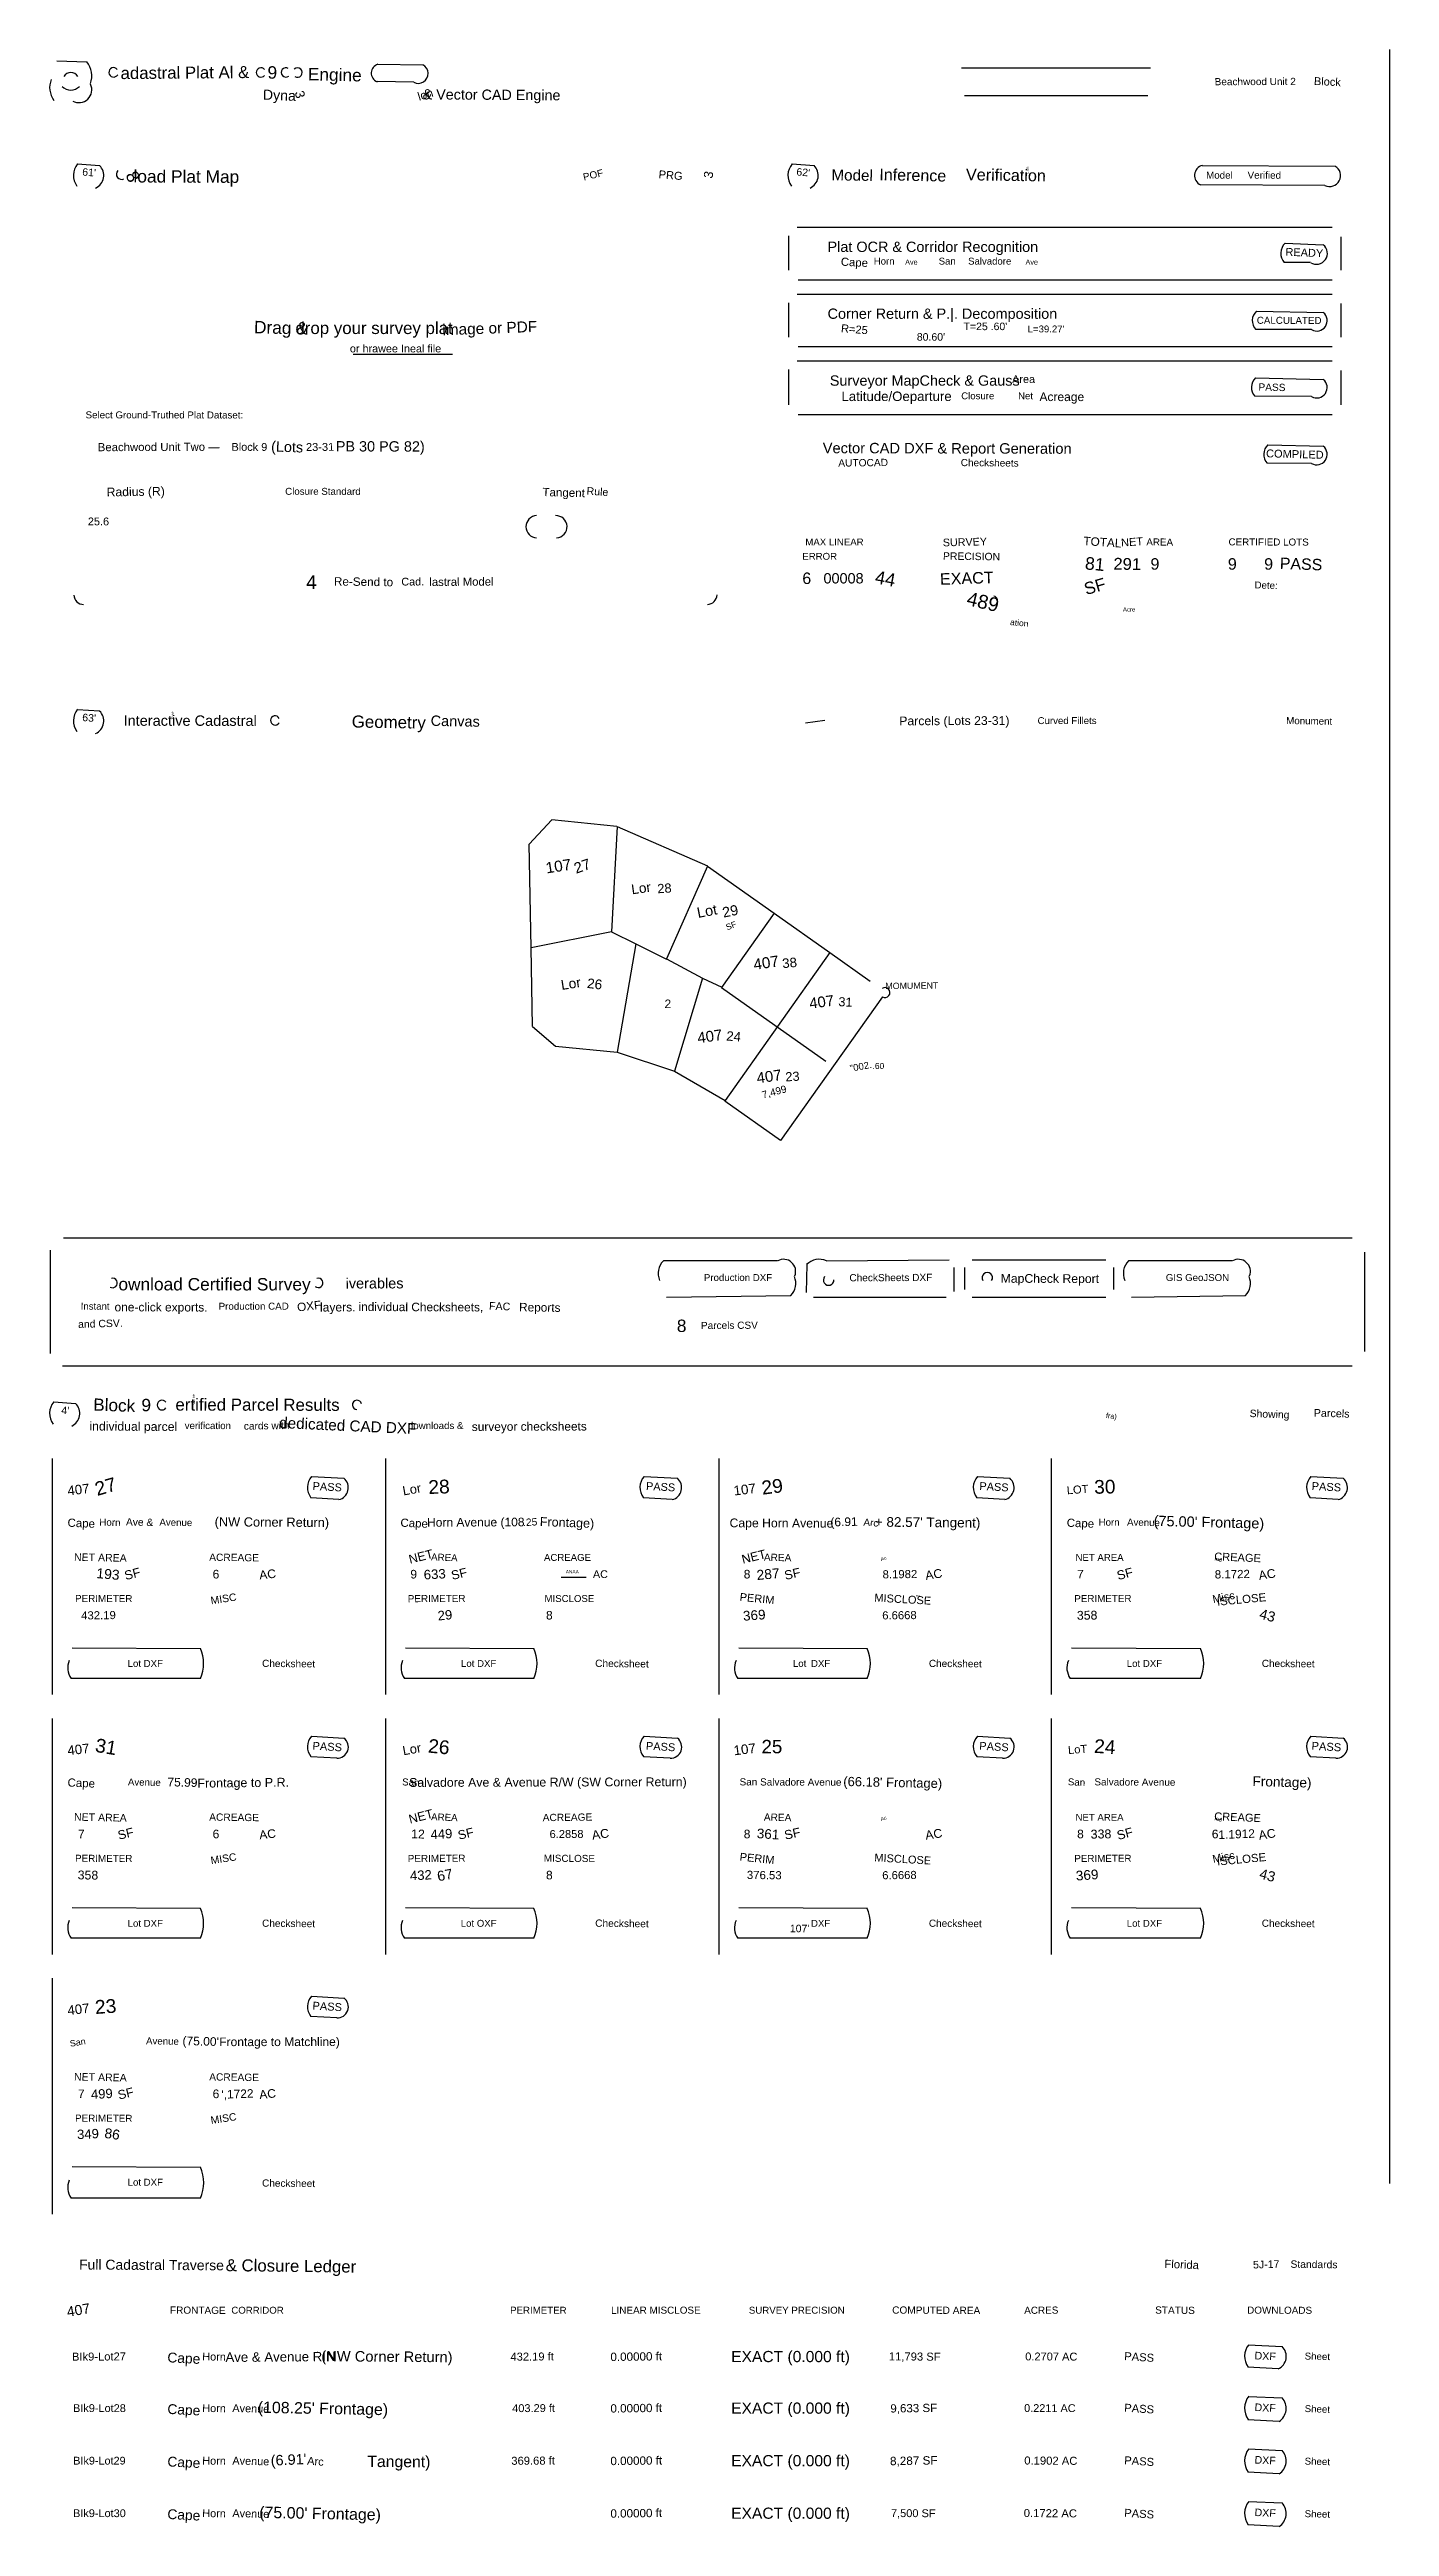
# Model space of a CAD drawing. Extents: x 23 to 1426, y 5 to 2598.
import ezdxf
from ezdxf.enums import TextEntityAlignment as Align

# ---------------------------------------------------------------- set-up
doc = ezdxf.new("R2010")
doc.units = 0
doc.header["$MEASUREMENT"] = 0
for name, color, linetype in [('PLAT-CURVE', 4, 'CONTINUOUS'), ('PLAT-LINE', 7, 'CONTINUOUS'), ('PLAT-TEXT-AREA', 5, 'CONTINUOUS'), ('PLAT-TEXT-CURVE', 6, 'CONTINUOUS'), ('PLAT-TEXT-DIST', 2, 'CONTINUOUS'), ('PLAT-TEXT-LOTNO', 5, 'CONTINUOUS'), ('PLAT-TEXT-MISC', 9, 'CONTINUOUS'), ('PLAT-TEXT-UNASSOC', 30, 'CONTINUOUS')]:
    doc.layers.add(name, color=color, linetype=linetype)
doc.styles.add('PLAT', font='arial.ttf')

msp = doc.modelspace()

# ---------------------------------------------------------------- linework, layer by layer
at = {"layer": 'PLAT-CURVE', "true_color": 0x00f0ff}
for centre, radius, start, end in [((45.5, 2565.1), 8.72, 33.1869, 146.8131), ((45.5, 2568.1), 12.5, -136.314, -43.686)]:
    msp.add_arc(centre, radius, start, end, dxfattribs=at)
at = {"layer": 'PLAT-CURVE', "true_color": 0x03b2c2}
msp.add_arc((45.2, 2570.6), 22.4, -21.6487, 40.5549, dxfattribs=at)
at = {"layer": 'PLAT-CURVE', "true_color": 0xffffff}
for centre, radius, start, end in [((90.3, 2574.1), 4.93, 38.2509, -29.2677), ((98.7, 2467.5), 5.51, 136.2675, -63.0443), ((553.2, 2098.8), 8, 98.5586, 98.5586), ((259.4, 1895.7), 4.82, 26.8632, -30.0671), ((89.2, 1306.8), 4.97, -120.1438, 103.1844), ((304.6, 1306.9), 4.93, -131.1568, 107.0329)]:
    msp.add_arc(centre, radius, start, end, dxfattribs=at)
at = {"layer": 'PLAT-CURVE', "true_color": 0xa7faff}
msp.add_arc((244.6, 2574), 4.88, 41.3659, -41.3659, dxfattribs=at)
at = {"layer": 'PLAT-CURVE', "true_color": 0x80f7ff}
msp.add_arc((270.7, 2574.1), 4.88, 58.8322, -53.4615, dxfattribs=at)
at = {"layer": 'PLAT-CURVE', "true_color": 0x66f6ff}
msp.add_arc((282.8, 2573.9), 4.92, -125.4049, 131.9209, dxfattribs=at)
at = {"layer": 'PLAT-CURVE', "true_color": 0x035760}
msp.add_arc((369.6, 2573.3), 9.59, 105.1232, -111.1105, dxfattribs=at)
at = {"layer": 'PLAT-CURVE', "true_color": 0x044f57}
msp.add_arc((409.3, 2572.9), 10.3, -117.8917, 62.3882, dxfattribs=at)
at = {"layer": 'PLAT-CURVE', "true_color": 0x8997ab}
msp.add_arc((1221.4, 2564.5), 5.76, 113.5385, 113.5385, dxfattribs=at)
at = {"layer": 'PLAT-CURVE', "true_color": 0x02c6d5}
msp.add_arc((45.8, 2558.1), 22.4, 157.8483, -143.4878, dxfattribs=at)
at = {"layer": 'PLAT-CURVE', "true_color": 0x05738d}
msp.add_arc((53.9, 2556), 13.6, -117.9655, 24.6602, dxfattribs=at)
at = {"layer": 'PLAT-CURVE', "true_color": 0x0a4f5d}
msp.add_arc((67.4, 2466.2), 19.1, 140.549, -144.0195, dxfattribs=at)
at = {"layer": 'PLAT-CURVE', "true_color": 0x0c3440}
msp.add_arc((65.6, 2466.2), 14.4, -66.0167, 46.0127, dxfattribs=at)
at = {"layer": 'PLAT-CURVE', "true_color": 0x0a4c5a}
for centre in [(815.4, 2466.2), (67.4, 1895.2)]:
    msp.add_arc(centre, 19.1, 140.549, -144.0195, dxfattribs=at)
at = {"layer": 'PLAT-CURVE', "true_color": 0x0c303d}
for centre in [(813.6, 2466.2), (65.6, 1895.2)]:
    msp.add_arc(centre, 14.4, -66.0167, 46.0127, dxfattribs=at)
at = {"layer": 'PLAT-CURVE', "true_color": 0x0e5848}
msp.add_arc((1232.8, 2466.2), 10.9, 104.3067, -115.0449, dxfattribs=at)
at = {"layer": 'PLAT-CURVE', "true_color": 0x0d5647}
msp.add_arc((1363.4, 2466), 11.4, -116.2037, 60.8012, dxfattribs=at)
at = {"layer": 'PLAT-CURVE', "true_color": 0x01d3e1}
for centre in [(825.4, 2384.6), (825.4, 2314.6), (825.4, 2244.6)]:
    msp.add_arc(centre, 13.6, 108.3338, 108.3338, dxfattribs=at)
at = {"layer": 'PLAT-CURVE', "true_color": 0x0d5045}
msp.add_arc((1327.3, 2384.7), 15, 134.9894, -139.4491, dxfattribs=at)
at = {"layer": 'PLAT-CURVE', "true_color": 0x0d3434}
for centre, radius, start, end in [((1349.5, 2384.7), 11.5, -121.0623, 50.8926), ((1349.9, 2314.2), 10.9, -120.2296, 51.2661), ((1349.9, 2244.2), 10.9, -120.2296, 51.2661)]:
    msp.add_arc(centre, radius, start, end, dxfattribs=at)
at = {"layer": 'PLAT-CURVE', "true_color": 0x0d4c42}
for centre in [(1296.1, 2314.2), (1295.1, 2244.2)]:
    msp.add_arc(centre, 13.7, 132.8024, -137.6747, dxfattribs=at)
at = {"layer": 'PLAT-CURVE', "true_color": 0x01d2e1}
msp.add_arc((825.4, 2173.6), 13.6, 108.3338, 108.3338, dxfattribs=at)
at = {"layer": 'PLAT-CURVE', "true_color": 0x11493f}
msp.add_arc((1308.1, 2174.2), 13.7, 132.8024, -137.6747, dxfattribs=at)
at = {"layer": 'PLAT-CURVE', "true_color": 0x113132}
msp.add_arc((1349.9, 2174.2), 10.9, -120.2296, 51.2661, dxfattribs=at)
at = {"layer": 'PLAT-CURVE', "true_color": 0x03afbd}
msp.add_arc((533.6, 2098.5), 11.6, 92.7479, -92.7357, dxfattribs=at)
at = {"layer": 'PLAT-CURVE', "true_color": 0x00e2f1}
msp.add_arc((553.4, 2098.5), 11.6, -86.8018, 91.7776, dxfattribs=at)
at = {"layer": 'PLAT-CURVE', "true_color": 0x00e4f8}
msp.add_arc((58.9, 2027.2), 10.1, -178.8358, -89.5791, dxfattribs=at)
at = {"layer": 'PLAT-CURVE', "true_color": 0x0093f5}
msp.add_arc((711.7, 2027.5), 10.4, -88.4589, -2.6778, dxfattribs=at)
at = {"layer": 'PLAT-CURVE', "true_color": 0x0fac78}
msp.add_arc((1010.9, 2020.9), 4.93, -103.1351, 77.9324, dxfattribs=at)
at = {"layer": 'PLAT-CURVE', "true_color": 0xdbf4ed}
msp.add_arc((897.9, 1610.9), 5.22, -120.2669, 125.378, dxfattribs=at)
at = {"layer": 'PLAT-CURVE', "true_color": 0x095c6a}
msp.add_arc((679.1, 1316.9), 18.7, 134.9177, -156.4494, dxfattribs=at)
at = {"layer": 'PLAT-CURVE', "true_color": 0x095d6b}
msp.add_arc((791.7, 1318.9), 12.7, -21.8817, 119.0203, dxfattribs=at)
at = {"layer": 'PLAT-CURVE', "true_color": 0x422969}
msp.add_arc((829.1, 1312.9), 18.7, 66.4494, 135.0823, dxfattribs=at)
at = {"layer": 'PLAT-CURVE', "true_color": 0x5b4219}
for centre, radius, start, end in [((1166.1, 1316.9), 18.7, 134.9177, -156.4494), ((1267.7, 1318.9), 12.7, -21.8817, 119.0203)]:
    msp.add_arc(centre, radius, start, end, dxfattribs=at)
at = {"layer": 'PLAT-CURVE', "true_color": 0x0b4a59}
msp.add_arc((787, 1306.2), 17.6, -45.497, 24.677, dxfattribs=at)
at = {"layer": 'PLAT-CURVE', "true_color": 0x8646c8}
msp.add_arc((838.9, 1309.9), 5.54, 139.994, 1.6425, dxfattribs=at)
at = {"layer": 'PLAT-CURVE', "true_color": 0x10b981}
msp.add_arc((1005, 1312.4), 5.47, -34.003, -146.1155, dxfattribs=at)
at = {"layer": 'PLAT-CURVE', "true_color": 0x49371b}
msp.add_arc((1263, 1306.2), 17.6, -45.497, 24.677, dxfattribs=at)
at = {"layer": 'PLAT-CURVE', "true_color": 0x04444d}
msp.add_arc((42.4, 1170.2), 19.1, 140.549, -144.0195, dxfattribs=at)
at = {"layer": 'PLAT-CURVE', "true_color": 0x05272d}
msp.add_arc((40.6, 1170.2), 14.4, -66.0167, 46.0127, dxfattribs=at)
at = {"layer": 'PLAT-CURVE', "true_color": 0xfefefe}
for centre, radius, start, end in [((141, 1179), 5.12, 36.5972, -36.5972), ((345.2, 1179.2), 4.88, 12.0295, -92.586)]:
    msp.add_arc(centre, radius, start, end, dxfattribs=at)
at = {"layer": 'PLAT-CURVE', "true_color": 0x0e463d}
for centre, radius, start, end in [((311, 1092.7), 17.7, 138.8447, -142.6087), ((659, 1092.7), 17.7, 138.8447, -142.6087), ((1008, 1092.7), 17.7, 138.8447, -142.6087), ((1357, 1092.7), 17.7, 138.8447, -142.6087), ((309.6, 821.2), 16.3, 136.9972, -141.0893), ((657.6, 821.2), 16.3, 136.9972, -141.0893), ((1006.6, 821.2), 16.3, 136.9972, -141.0893), ((1355.6, 821.2), 16.3, 136.9972, -141.0893), ((309.6, 549.2), 16.3, 136.9972, -141.0893)]:
    msp.add_arc(centre, radius, start, end, dxfattribs=at)
at = {"layer": 'PLAT-CURVE', "true_color": 0x0e2c2e}
for centre, radius, start, end in [((323, 1092.6), 13, -75.7393, 49.1148), ((672, 1092.6), 13, -75.7393, 49.1148), ((1020, 1092.6), 13, -75.7393, 49.1148), ((1369, 1092.6), 13, -75.7393, 49.1148), ((324.4, 821.1), 11.7, -92.0119, 52.5211), ((673.4, 821.1), 11.7, -92.0119, 52.5211), ((1021.4, 821.1), 11.7, -92.0119, 52.5211), ((1370.4, 821.1), 11.7, -92.0119, 52.5211), ((324.4, 549.1), 11.7, -92.0119, 52.5211)]:
    msp.add_arc(centre, radius, start, end, dxfattribs=at)
at = {"layer": 'PLAT-CURVE', "true_color": 0x095664}
for centre in [(61.4, 903.9), (410.4, 903.9), (759.4, 903.9), (1107.4, 903.9), (61.4, 631.9), (410.4, 631.9), (759.4, 631.9), (61.4, 359.9)]:
    msp.add_arc(centre, 19.1, 156.1783, -144.7974, dxfattribs=at)
at = {"layer": 'PLAT-CURVE', "true_color": 0x0c2b39}
for centre, radius, start, end in [((145.7, 908.5), 38.9, -23.7304, 23.7304), ((494.7, 908.5), 38.9, -23.7304, 23.7304), ((843.7, 908.5), 38.9, -23.7304, 23.7304), ((1192.7, 908.5), 38.9, -23.7304, 23.7304), ((145.7, 636.5), 38.9, -23.7304, 23.7304), ((494.7, 636.5), 38.9, -23.7304, 23.7304), ((843.7, 636.5), 38.9, -23.7304, 23.7304), ((1301.6, 128.7), 16.3, -56.7352, 42.3563), ((1301.6, 18.7), 16.3, -56.7352, 42.3563)]:
    msp.add_arc(centre, radius, start, end, dxfattribs=at)
at = {"layer": 'PLAT-CURVE', "true_color": 0x636e7f}
for centre in [(229.5, 909.1), (578.5, 909.1), (1276.5, 909.1), (229.5, 637.1), (578.5, 637.1), (927.5, 637.1), (229.5, 365.1)]:
    msp.add_arc(centre, 5.27, 104.2343, 104.2343, dxfattribs=at)
at = {"layer": 'PLAT-CURVE', "true_color": 0x636f7f}
msp.add_arc((927.5, 909.1), 5.27, 104.2343, 104.2343, dxfattribs=at)
at = {"layer": 'PLAT-CURVE', "true_color": 0x0d2b3b}
msp.add_arc((1192.7, 636.5), 38.9, -23.7304, 23.7304, dxfattribs=at)
at = {"layer": 'PLAT-CURVE', "true_color": 0x095665}
msp.add_arc((1107.4, 631.9), 19.1, 156.1783, -144.7974, dxfattribs=at)
at = {"layer": 'PLAT-CURVE', "true_color": 0x636e80}
msp.add_arc((1276.5, 637.1), 5.27, 104.2343, 104.2343, dxfattribs=at)
at = {"layer": 'PLAT-CURVE', "true_color": 0x0b3c4a}
for centre, radius, start, end in [((143.3, 365), 41.4, -23.0033, 23.0033), ((1294.9, 18.7), 20.6, 142.1248, -145.3322)]:
    msp.add_arc(centre, radius, start, end, dxfattribs=at)
at = {"layer": 'PLAT-CURVE', "true_color": 0x0c4452}
msp.add_arc((1293.4, 183.2), 19.1, 140.549, -144.0195, dxfattribs=at)
at = {"layer": 'PLAT-CURVE', "true_color": 0x0d2b3a}
msp.add_arc((1303.6, 183.2), 14.4, -66.0167, 46.0127, dxfattribs=at)
at = {"layer": 'PLAT-CURVE', "true_color": 0x0b3c4b}
msp.add_arc((1294.9, 128.7), 20.6, 142.1248, -145.3322, dxfattribs=at)
at = {"layer": 'PLAT-CURVE', "true_color": 0x0b3d4b}
msp.add_arc((1294.9, 73.7), 20.6, 142.1248, -145.3322, dxfattribs=at)
at = {"layer": 'PLAT-CURVE', "true_color": 0x0c2a39}
msp.add_arc((1301.6, 73.7), 16.3, -56.7352, 42.3563, dxfattribs=at)
at = {"layer": 'PLAT-LINE', "true_color": 0xfcfcfc}
msp.add_line((1426, 2598), (1426, 364), dxfattribs=at)
at = {"layer": 'PLAT-LINE', "true_color": 0x00f0ff}
for p, q in [((31, 2586.1), (62.2, 2585.2)), ((341, 2279), (445, 2279)), ((617.4, 1784.5), (712.2, 1743.4)), ((712.2, 1743.2), (669, 1646)), ((712.2, 1743.2), (781.9, 1693.9)), ((781.9, 1693.9), (726.8, 1616.2)), ((611.5, 1674.5), (527.4, 1657.7)), ((611.5, 1674.3), (636.9, 1661.7)), ((840.2, 1652.7), (730.5, 1497.7))]:
    msp.add_line(p, q, dxfattribs=at)
at = {"layer": 'PLAT-LINE', "true_color": 0x052b32}
for p, q in [((367.1, 2582.6), (414, 2582)), ((404.5, 2563.9), (366.2, 2564.4))]:
    msp.add_line(p, q, dxfattribs=at)
at = {"layer": 'PLAT-LINE', "true_color": 0x094b3a}
for p, q in [((978, 2579), (1176, 2579)), ((981, 2550), (1173, 2550))]:
    msp.add_line(p, q, dxfattribs=at)
at = {"layer": 'PLAT-LINE', "true_color": 0x0a5362}
msp.add_line((52.6, 2478.3), (75.6, 2476.6), dxfattribs=at)
at = {"layer": 'PLAT-LINE', "true_color": 0x0a505f}
for p, q in [((800.6, 2478.3), (823.6, 2476.6)), ((52.6, 1907.3), (75.6, 1905.6))]:
    msp.add_line(p, q, dxfattribs=at)
at = {"layer": 'PLAT-LINE', "true_color": 0x0e2c2e}
for p, q in [((1230.1, 2476.7), (1369, 2476)), ((1358.4, 2455.8), (1228.2, 2456.3)), ((297.7, 1104.3), (331.5, 1102.5)), ((645.7, 1104.3), (680.5, 1102.5)), ((994.7, 1104.3), (1028.5, 1102.5)), ((1343.7, 1104.3), (1377.5, 1102.5)), ((297.7, 832.3), (331.5, 830.3)), ((645.7, 832.3), (680.5, 830.3)), ((994.7, 832.3), (1028.5, 830.3)), ((1343.7, 832.3), (1377.5, 830.3)), ((297.7, 560.3), (331.5, 558.3))]:
    msp.add_line(p, q, dxfattribs=at)
at = {"layer": 'PLAT-LINE', "true_color": 0x0b414e}
for p, q in [((806, 2412), (1366, 2412)), ((797, 2403), (797, 2367)), ((1375, 2402), (1375, 2367)), ((806, 2342), (1366, 2342)), ((807, 2357), (1366, 2357)), ((797, 2333), (797, 2297)), ((1375, 2332), (1375, 2297)), ((807, 2287), (1366, 2287)), ((797, 2263), (797, 2226)), ((806, 2272), (1366, 2272)), ((1375, 2262), (1375, 2226)), ((807, 2216), (1366, 2216))]:
    msp.add_line(p, q, dxfattribs=at)
at = {"layer": 'PLAT-LINE', "true_color": 0x0d4a42}
for p, q in [((1316.7, 2395.3), (1356.7, 2393.6)), ((1286.8, 2324.2), (1356.8, 2322.7)), ((1285.8, 2254.2), (1356.8, 2252.7))]:
    msp.add_line(p, q, dxfattribs=at)
at = {"layer": 'PLAT-LINE', "true_color": 0x0d3334}
for p, q in [((1343.5, 2374.9), (1315.9, 2375)), ((1344.5, 2304.8), (1286, 2305)), ((1344.5, 2234.8), (1285, 2235))]:
    msp.add_line(p, q, dxfattribs=at)
at = {"layer": 'PLAT-LINE', "true_color": 0x11473f}
msp.add_line((1298.8, 2184.2), (1356.8, 2182.7), dxfattribs=at)
at = {"layer": 'PLAT-LINE', "true_color": 0x112f32}
msp.add_line((1344.5, 2164.8), (1298, 2165), dxfattribs=at)
at = {"layer": 'PLAT-LINE', "true_color": 0x606674}
msp.add_line((835, 1895.7), (814.8, 1893), dxfattribs=at)
at = {"layer": 'PLAT-LINE', "true_color": 0x00e0ef}
msp.add_line((549, 1791.5), (525.4, 1766), dxfattribs=at)
at = {"layer": 'PLAT-LINE', "true_color": 0x01c5d4}
msp.add_line((617.2, 1784.5), (549, 1791.5), dxfattribs=at)
at = {"layer": 'PLAT-LINE', "true_color": 0x00d0df}
msp.add_line((527.4, 1657.7), (525.4, 1766), dxfattribs=at)
at = {"layer": 'PLAT-LINE', "true_color": 0x00eefd}
for p, q in [((617.4, 1784.5), (611.5, 1674.3)), ((707, 1625.8), (727.1, 1616.5)), ((677.4, 1528.6), (730.5, 1497.7)), ((788.4, 1455.8), (730.2, 1497.3))]:
    msp.add_line(p, q, dxfattribs=at)
at = {"layer": 'PLAT-LINE', "true_color": 0x00e9f8}
msp.add_line((781.9, 1693.9), (840.2, 1652.7), dxfattribs=at)
at = {"layer": 'PLAT-LINE', "true_color": 0x00e7f5}
msp.add_line((636.9, 1661.7), (617.5, 1548.5), dxfattribs=at)
at = {"layer": 'PLAT-LINE', "true_color": 0x00effe}
for p, q in [((636.9, 1661.7), (669, 1645.9)), ((726.8, 1616.2), (836, 1538.9))]:
    msp.add_line(p, q, dxfattribs=at)
at = {"layer": 'PLAT-LINE', "true_color": 0x00e7f6}
msp.add_line((528.9, 1575.2), (527.4, 1657.7), dxfattribs=at)
at = {"layer": 'PLAT-LINE', "true_color": 0x00efff}
msp.add_line((669, 1646), (707, 1625.8), dxfattribs=at)
at = {"layer": 'PLAT-LINE', "true_color": 0x00ddeb}
msp.add_line((840.2, 1652.7), (882.5, 1622.7), dxfattribs=at)
at = {"layer": 'PLAT-LINE', "true_color": 0x00e3f2}
msp.add_line((707, 1625.8), (677.4, 1528.6), dxfattribs=at)
at = {"layer": 'PLAT-LINE', "true_color": 0x01effd}
msp.add_line((895.3, 1606.4), (788.4, 1455.8), dxfattribs=at)
at = {"layer": 'PLAT-LINE', "true_color": 0x00ecfb}
msp.add_line((528.9, 1575.2), (553, 1554.7), dxfattribs=at)
at = {"layer": 'PLAT-LINE', "true_color": 0x00deed}
msp.add_line((553, 1554.7), (617.5, 1548.4), dxfattribs=at)
at = {"layer": 'PLAT-LINE', "true_color": 0x00eaf9}
msp.add_line((617.5, 1548.5), (677.4, 1528.5), dxfattribs=at)
at = {"layer": 'PLAT-LINE', "true_color": 0x0b404c}
msp.add_line((38, 1354), (1387, 1354), dxfattribs=at)
at = {"layer": 'PLAT-LINE', "true_color": 0x0c4050}
msp.add_line((24, 1341), (24, 1233), dxfattribs=at)
at = {"layer": 'PLAT-LINE', "true_color": 0x0c2e3b}
msp.add_line((785.5, 1330.1), (665.9, 1330.1), dxfattribs=at)
at = {"layer": 'PLAT-LINE', "true_color": 0x211c3d}
msp.add_line((815.9, 1326.1), (815.3, 1297), dxfattribs=at)
at = {"layer": 'PLAT-LINE', "true_color": 0x211b3c}
msp.add_line((836.6, 1330.1), (965, 1330.9), dxfattribs=at)
at = {"layer": 'PLAT-LINE', "true_color": 0x492c73}
for p, q in [((970.1, 1323), (969.9, 1298)), ((823, 1292), (962, 1292))]:
    msp.add_line(p, q, dxfattribs=at)
at = {"layer": 'PLAT-LINE', "true_color": 0x0e5346}
msp.add_line((981, 1323), (981, 1300), dxfattribs=at)
at = {"layer": 'PLAT-LINE', "true_color": 0x0f5346}
for p, q in [((989, 1331), (1129, 1331)), ((1137, 1323), (1137, 1300)), ((989, 1292), (1129, 1292))]:
    msp.add_line(p, q, dxfattribs=at)
at = {"layer": 'PLAT-LINE', "true_color": 0x2b251f}
msp.add_line((1261.5, 1330.1), (1152.9, 1330.1), dxfattribs=at)
at = {"layer": 'PLAT-LINE', "true_color": 0x0a3e4a}
msp.add_line((1400, 1339), (1400, 1235), dxfattribs=at)
at = {"layer": 'PLAT-LINE', "true_color": 0x0c2e3c}
msp.add_line((669, 1292), (799.4, 1293.6), dxfattribs=at)
at = {"layer": 'PLAT-LINE', "true_color": 0x2c2620}
msp.add_line((1156, 1292), (1275.4, 1293.6), dxfattribs=at)
at = {"layer": 'PLAT-LINE', "true_color": 0x0b3f4b}
msp.add_line((37, 1220), (1387, 1220), dxfattribs=at)
at = {"layer": 'PLAT-LINE', "true_color": 0x034850}
msp.add_line((27.6, 1182.3), (50.6, 1180.6), dxfattribs=at)
at = {"layer": 'PLAT-LINE', "true_color": 0x0597a5}
for p, q in [((26, 1123), (26, 876)), ((375, 1123), (375, 876)), ((724, 1123), (724, 876)), ((1072, 1123), (1072, 876)), ((26, 851), (26, 604)), ((375, 851), (375, 604)), ((724, 851), (724, 604)), ((1072, 851), (1072, 604)), ((26, 579), (26, 332))]:
    msp.add_line(p, q, dxfattribs=at)
at = {"layer": 'PLAT-LINE', "true_color": 0x0e5948}
for p, q in [((326.2, 1080.1), (296.9, 1081.9)), ((675.2, 1080.1), (644.9, 1081.9)), ((1023.2, 1080.1), (993.9, 1081.9)), ((1372.2, 1080.1), (1342.9, 1081.9))]:
    msp.add_line(p, q, dxfattribs=at)
at = {"layer": 'PLAT-LINE', "true_color": 0x54585e}
msp.add_line((559, 999), (585, 999), dxfattribs=at)
at = {"layer": 'PLAT-LINE', "true_color": 0x095b68}
for p, q in [((47, 925), (181.4, 924.2)), ((396, 925), (530.4, 924.2)), ((745, 925), (879.4, 924.2)), ((1093, 925), (1228.4, 924.2)), ((47, 653), (181.4, 652.2)), ((396, 653), (530.4, 652.2)), ((745, 653), (879.4, 652.2)), ((47, 382), (181.4, 381.2))]:
    msp.add_line(p, q, dxfattribs=at)
at = {"layer": 'PLAT-LINE', "true_color": 0x0c2a37}
for p, q in [((181.4, 892.8), (45.8, 892.9)), ((530.4, 892.8), (394.8, 892.9)), ((879.4, 892.8), (743.8, 892.9)), ((1228.4, 892.8), (1091.8, 892.9)), ((181.4, 620.8), (45.8, 620.9)), ((530.4, 620.8), (394.8, 620.9)), ((879.4, 620.8), (743.8, 620.9)), ((181.4, 348.8), (45.8, 348.9))]:
    msp.add_line(p, q, dxfattribs=at)
at = {"layer": 'PLAT-LINE', "true_color": 0x0f5e4b}
for p, q in [((324, 809.4), (296.9, 810.9)), ((673, 809.4), (644.9, 810.9)), ((1021, 809.4), (993.9, 810.9)), ((324, 537.4), (296.9, 538.9))]:
    msp.add_line(p, q, dxfattribs=at)
at = {"layer": 'PLAT-LINE', "true_color": 0x0e5e4b}
msp.add_line((1370, 809.4), (1342.9, 810.9), dxfattribs=at)
at = {"layer": 'PLAT-LINE', "true_color": 0x095b69}
msp.add_line((1093, 653), (1228.4, 652.2), dxfattribs=at)
at = {"layer": 'PLAT-LINE', "true_color": 0x0d2a39}
msp.add_line((1228.4, 620.8), (1091.8, 620.9), dxfattribs=at)
at = {"layer": 'PLAT-LINE', "true_color": 0x0b4857}
msp.add_line((1278.6, 195.3), (1313.6, 193.6), dxfattribs=at)
at = {"layer": 'PLAT-LINE', "true_color": 0x0a5665}
msp.add_line((1309.4, 170), (1277.9, 171.9), dxfattribs=at)
at = {"layer": 'PLAT-LINE', "true_color": 0x0a4756}
msp.add_line((1278.6, 141.3), (1313.7, 139.7), dxfattribs=at)
at = {"layer": 'PLAT-LINE', "true_color": 0x095664}
for p, q in [((1310.6, 115.1), (1277.9, 116.9)), ((1310.6, 60.1), (1277.9, 61.9)), ((1310.6, 5.1), (1277.9, 6.9))]:
    msp.add_line(p, q, dxfattribs=at)
at = {"layer": 'PLAT-LINE', "true_color": 0x0a4755}
for p, q in [((1278.6, 86.3), (1313.7, 84.7)), ((1278.6, 31.3), (1313.7, 29.7))]:
    msp.add_line(p, q, dxfattribs=at)

# ---------------------------------------------------------------- texts
at = {"layer": 'PLAT-TEXT-AREA', "style": 'PLAT'}
for s, height, rotation, p in [('SF', 12.67, 16.2194, (1117.6, 2036.1)), ('Acre', 4.52, 0.6231, (1153.5, 2011.9)), ('SF', 6.25, 21.6883, (736.8, 1680.9)), ('FAC', 7.98, 357.915, (494.5, 1282.5)), ('Ac', 3.71, 19.0748, (896.4, 1018.4)), ('SF', 9.44, 14.4271, (110, 1002.4)), ('AC', 9.02, 6.151, (251.5, 1001.9)), ('SF', 9.34, 13.0879, (452, 1002.4)), ('SF', 9.49, 12.5448, (800.9, 1002.4)), ('AC', 9.24, 8.6452, (948.9, 1001.9)), ('SF', 9.44, 14.4271, (1149, 1002.4)), ('AC', 9.23, 8.6166, (1297.9, 1001.9)), ('SF', 9.35, 13.2294, (103, 730.4)), ('AC', 9.02, 6.151, (251.5, 729.9)), ('SF', 9.35, 13.2294, (459, 730.4)), ('AC', 9.31, 8.1871, (600, 729.9)), ('SF', 9.49, 12.5448, (800.9, 730.4)), ('Ac', 3.71, 19.0748, (896.4, 746.4)), ('AC', 9.24, 8.6452, (948.9, 729.9)), ('SF', 9.44, 14.4271, (1149, 730.4)), ('AC', 9.23, 8.6166, (1297.9, 729.9)), ('SF', 9.35, 13.2294, (103, 458.4)), ('AC', 9.02, 6.151, (251.5, 457.9)), ('ACRES', 7.43, 0.4773, (1061.5, 231.5)), ('11,793 SF', 8.42, 359.5819, (929, 183)), ('0.2707 AC', 8.27, 359.8006, (1072, 183)), ('9,633 SF', 8.65, 0.8356, (928, 129)), ('0.2211 AC', 8.17, 359.9032, (1070.5, 129)), ('8,287 SF', 8.78, 1.0046, (928, 74)), ('0.1902 AC', 8.42, 359.6057, (1071.5, 74)), ('7,500 SF', 8.25, 359.7975, (927.5, 19)), ('0.1722 AC', 8.45, 359.5493, (1071, 19))]:
    msp.add_text(s, height=height, rotation=rotation, dxfattribs=at).set_placement(p, align=Align.MIDDLE_CENTER)
msp.add_text('AC', height=8.1, dxfattribs=at).set_placement((600, 1002), align=Align.MIDDLE_CENTER)
at = {"layer": 'PLAT-TEXT-CURVE', "style": 'PLAT'}
msp.add_text('R=25', height=8.31, rotation=355.2014, dxfattribs=at).set_placement((865.9, 2305.2), align=Align.MIDDLE_CENTER)
msp.add_text("T=25 .60'", height=7.86, dxfattribs=at).set_placement((1003, 2301.9), align=Align.BOTTOM_CENTER)
msp.add_text("L=39.27'", height=7.2, dxfattribs=at).set_placement((1066.5, 2305.5), align=Align.MIDDLE_CENTER)
at = {"layer": 'PLAT-TEXT-DIST', "style": 'PLAT'}
for s, p in [("61'", (65, 2473.4)), ("62'", (812.6, 2473.5)), ("63'", (65, 1902.4)), ("4'", (40, 1177.4))]:
    msp.add_text(s, height=7.86, rotation=355.6612, dxfattribs=at).set_placement(p, align=Align.TOP_CENTER)
msp.add_text("80.60'", height=7.86, dxfattribs=at).set_placement((946, 2290.9), align=Align.BOTTOM_CENTER)
msp.add_text("107'", height=7.86, rotation=359.9792, dxfattribs=at).set_placement((808.5, 624.8), align=Align.BOTTOM_CENTER)
at = {"layer": 'PLAT-TEXT-LOTNO', "style": 'PLAT'}
for s, height, p in [('9', 13, (256.5, 2574)), ('6', 12, (816, 2044.5)), ('9', 12, (1180.5, 2059.5)), ('9', 12, (1261.5, 2059.5)), ('9', 12, (1299.5, 2059.5)), ('4', 14.4, (297.5, 2040.5)), ('2', 9, (670.5, 1599)), ('8', 13, (685, 1262)), ('9', 13, (124.5, 1179)), ('6', 9, (197.5, 1002)), ('9', 9, (404.5, 1002)), ('8', 9, (753.5, 1002)), ('7', 9, (1102.5, 1002)), ('8', 9, (546.5, 959)), ('7', 9, (56.5, 730)), ('6', 9, (197.5, 730)), ('8', 9, (753.5, 730)), ('8', 9, (1102.5, 730)), ('6', 9, (1243.5, 730)), ('8', 9, (546.5, 687)), ('7', 9, (56.5, 458)), ('6', 9, (197.5, 458))]:
    msp.add_text(s, height=height, dxfattribs=at).set_placement(p, align=Align.MIDDLE_CENTER)
for s, height, rotation, p in [('3', 9.81, 286.0603, (285.5, 2551)), ('8', 13.1, 296.9557, (110.5, 2465)), ('3', 9.5, 79.6917, (713.1, 2466.9)), ('44', 13.67, 349.2904, (898.3, 2044.2)), ('81', 13.14, 354.7731, (1117.6, 2059.5)), ('291', 12.42, 358.9998, (1151.5, 2059.5)), ('489', 14.4, 346.8649, (1000.5, 2019.9)), ('107', 11.49, 8.7563, (556, 1743.2)), ('27', 11.19, 19.2163, (580.9, 1743.3)), ('28', 9.6, 3.5349, (667, 1720)), ('29', 10.67, 11.8082, (735.9, 1696.1)), ('407', 11.5, 8.7916, (773.4, 1642.1)), ('38', 9.97, 5.2222, (798, 1642)), ('26', 10.18, 353.5651, (594, 1619.9)), ('407', 11.17, 7.5726, (831.5, 1601.1)), ('31', 9.49, 357.1592, (856.5, 1601)), ('407', 11.27, 7.9394, (714.5, 1565.1)), ('24', 9.89, 355.2197, (739.5, 1565)), ('407', 11.26, 7.891, (776.5, 1523.1)), ('23', 9.56, 3.2933, (801, 1523)), ('407', 9.9, 6.5756, (53.5, 1090.6)), ('27', 14.4, 16.0487, (81.9, 1093.8)), ('28', 14.4, 2.2935, (431, 1093.5)), ('107', 10.03, 7.0259, (751, 1090.7)), ('29', 14.4, 7.1737, (779.8, 1093.7)), ('30', 14.34, 1.1587, (1128, 1093.5)), ('193', 10.41, 355.1598, (84.5, 1002.1)), ('633', 9.9, 3.2884, (426.5, 1002)), ('287', 10.36, 5.3162, (775.5, 1002.1)), ('29', 9.85, 5.6721, (437.2, 959.1)), ('369', 10.16, 3.9767, (761, 959.1)), ('358', 9.21, 0.6813, (1109.5, 959)), ('43', 10.54, 345.0085, (1298.3, 958.8)), ('31', 14.4, 350.4626, (82.5, 821.4)), ('407', 9.9, 6.5756, (53.5, 818.6)), ('26', 14.4, 354.5082, (430.9, 821.4)), ('107', 10.03, 7.0259, (751, 818.7)), ('25', 14.05, 359.8582, (779.5, 821.5)), ('24', 14.4, 356.3088, (1128.1, 821.5)), ('12', 9.25, 358.7011, (409, 730)), ('449', 9.8, 3.3139, (433.5, 730)), ('361', 10.08, 356.0694, (775.5, 730)), ('338', 9.33, 1.0464, (1124, 730)), ('358', 9.23, 359.2383, (63.5, 687)), ('432', 9.79, 2.706, (412, 686.9)), ('67', 10.52, 10.6191, (437.2, 687.1)), ('369', 10.17, 4.025, (1109.5, 687.1)), ('43', 10.54, 345.0085, (1298.3, 686.8)), ('407', 9.9, 6.5756, (53.5, 546.6)), ('23', 14.4, 4.0851, (82, 549.5)), ('499', 9.75, 3.1001, (78, 458)), ('349', 9.81, 2.7558, (63.5, 416)), ('86', 10.33, 351.9169, (88.9, 416)), ('407', 10.55, 9.5307, (53.5, 231.7))]:
    msp.add_text(s, height=height, rotation=rotation, dxfattribs=at).set_placement(p, align=Align.MIDDLE_CENTER)
at = {"layer": 'PLAT-TEXT-MISC', "style": 'PLAT'}
for s, height, rotation, p in [('adastral Plat Al &', 12.576, 0.469, (165, 2573.9)), ('Engine', 12.96, 358.6656, (321.9, 2571.7)), ('Beachwood Unit 2', 7.492, 0.1956, (1285.5, 2564.5)), ('Block', 8.23, 357.2585, (1361, 2564.4)), ('Dyna', 10.62, 357.7624, (263.9, 2550.2)), ('lon', 8.72, 17.1783, (416.7, 2550.9)), ('& Vector CAD Engine', 10.741, 359.6244, (486, 2550.7)), ('load Plat Map', 12.96, 359.7613, (166.5, 2465.1)), ('POF', 7.45, 13.2856, (592.3, 2466.8)), ('PRG', 8.3, 355.254, (673.5, 2466.5)), ('Model', 11.41, 359.1409, (863.5, 2466.5)), ('Inference', 12.03, 358.8206, (927, 2466.5)), ('Verification', 12.111, 359.1241, (1024.5, 2466.6)), ('L Be', 2.7, 90, (1047, 2472)), ('Model', 7.33, 359.6908, (1248, 2466.5)), ('Verified', 7.42, 359.6908, (1295, 2466.5)), ('READY', 8.22, 357.6607, (1336.9, 2385.5)), ('Cape', 8.51, 356.9469, (865.9, 2375.3)), ('Drag &', 12.96, 358.3762, (265.5, 2306.8)), ('drop your survey plat', 12.62, 359.988, (363, 2306.5)), ('image or PDF', 11.526, 2.0579, (484.1, 2306.4)), ('CALCULATED', 7.34, 359.8427, (1321, 2314.5)), ('Latitude/Oeparture', 9.905, 0.0189, (910, 2235)), ('PASS', 7.61, 358.762, (1303, 2244.5)), ('Select Ground-Truthed Plat Dataset:', 7.301, 359.9573, (143.5, 2215.5)), ('Beachwood Unit Two —', 8.51, 0.2177, (137.5, 2182)), ('Block 9', 8.17, 359.881, (232.5, 2182)), ('(Lots', 10.79, 358.0473, (272, 2182.1)), ('23-31', 8.29, 0.3976, (306.5, 2182)), ('PB 30 PG 82)', 10.8, 359.9097, (369.5, 2182.6)), ('Vector CAD DXF & Report Generation', 10.968, 359.8615, (963, 2180.6)), ('COMPILED', 8.27, 358.4846, (1327, 2174.5)), ('AUTOCAD', 7.63, 0.6989, (875, 2165.5)), ('Checksheets', 7.507, 359.4718, (1007.5, 2165.4)), ('Radius (R)', 9.12, 0.8865, (113.5, 2135.2)), ('Closure Standard', 7.277, 359.9426, (309.5, 2135.5)), ('Tangent', 8.66, 358.4802, (561.5, 2134.3)), ('Rule', 7.94, 356.2917, (596.9, 2135.3)), ('MAX LINEAR', 7.21, 0.0053, (845, 2082.5)), ('SURVEY', 8.05, 1.465, (981.5, 2082.5)), ('TOTAL', 8.85, 356.0694, (1125.5, 2082.4)), ('NET', 8.25, 3.9803, (1156.5, 2082.6)), ('AREA', 7.35, 359.613, (1185.5, 2082.5)), ('CERTIFIED LOTS', 7.364, 359.8725, (1299.5, 2082.5)), ('ERROR', 7.2, 0.0049, (829.5, 2067.5)), ('00008', 10.81, 0.0084, (854.5, 2044.5)), ('EXACT', 12.08, 1.9561, (983.5, 2044.6)), ('PRECISION', 7.78, 359.3244, (988.5, 2067.5)), ('PASS', 11.93, 357.8046, (1333.5, 2059.5)), ('Re-Send to', 8.77, 359.2755, (352, 2040.9)), ('lastral Model', 8.484, 0.4142, (454.5, 2040.9)), ('Dete:', 7.25, 358.3612, (1296.9, 2037.2)), ('ation', 6.34, 354.4355, (1038.5, 1997.8)), ('Interactive Cadastral', 10.886, 359.9645, (170.5, 1895.5)), ('w ae', 2.7, 90, (152, 1901)), ('Geometry', 12.64, 359.0723, (378.4, 1894)), ('Canvas', 10.87, 358.816, (448, 1895)), ('Parcels (Lots 23-31)', 9.176, 0.2078, (970.5, 1895.4)), ('Curved Fillets', 7.233, 0.0335, (1088.5, 1895.5)), ('Monument', 7.3, 359.0697, (1342, 1895.2)), ('Lor', 10.15, 7.946, (642.5, 1720.1)), ('Lot', 10.86, 10.8914, (711.5, 1696.2)), ('Lor', 10.34, 8.7297, (569, 1620.2)), ('MOMUMENT', 6.62, 0.5428, (926, 1618)), ('7,499', 7.54, 15.3424, (781.9, 1506.9)), ('ownload Certified Survey', 12.96, 359.9629, (196, 1305.5)), ('iverables', 10.84, 0.0955, (363.5, 1306.5)), ('Production DXF', 7.236, 359.9723, (744, 1312.5)), ('CheckSheets DXF', 7.558, 0.2476, (904, 1312.5)), ('MapCheck Report', 9.156, 359.8014, (1070.5, 1311.5)), ('GIS GeoJSON', 7.234, 359.9695, (1225, 1312.5)), ('Instant', 7.2, 359.8749, (71, 1282.5)), ('one-click exports.', 8.964, 359.8972, (140, 1281.5)), ('Production CAD', 7.334, 0.1043, (237, 1282.5)), ('OXF', 8.79, 6.4812, (295, 1282.7)), ('layers.', 9.04, 0.2762, (325, 1281.5)), ('individual Checksheets,', 8.903, 359.7944, (412, 1281.7)), ('Reports', 8.85, 359.1226, (536.5, 1281.3)), ('and CSV.', 7.82, 1.5816, (76.5, 1264.3)), ('Parcels CSV', 7.516, 0.3145, (735, 1262.5)), ('Block', 12.85, 358.1619, (91, 1178.9)), ('ertified Parcel Results', 12.654, 359.893, (241, 1179.4)), ('ww ae', 2.7, 90, (174, 1185)), ('fra)', 5.4, 352.5981, (1134.9, 1167.5)), ('Showing', 7.78, 357.7343, (1300.5, 1169.6)), ('Parcels', 8.05, 358.3968, (1365.5, 1170.4)), ('individual parcel', 9.183, 359.6248, (111, 1156.7)), ('verification', 7.251, 359.8388, (189, 1157.5)), ('cards with', 7.58, 0.7801, (250.5, 1157.4)), ('dedicated CAD DXF', 11.417, 357.414, (335.5, 1157.5)), ('downloads &', 7.274, 0.0747, (427.5, 1157.5)), ('surveyor checksheets', 8.914, 0.2104, (525.5, 1156.6)), ('PASS', 8.21, 356.8951, (314, 1093.5)), ('Lor', 9.64, 10.1607, (402.5, 1090.8)), ('PASS', 8.19, 356.984, (663, 1093.5)), ('PASS', 8.21, 356.8951, (1012, 1093.5)), ('LOT', 8.35, 4.3666, (1099.5, 1090.6)), ('PASS', 8.26, 356.8951, (1360, 1093.5)), ("(75.00' Frontage)", 10.848, 358.6298, (1237, 1056.5)), ('Cape', 8.61, 357.5437, (56.5, 1055.4)), ('Horn', 7.31, 358.6039, (86.5, 1056.3)), ('Ave &', 7.68, 358.7848, (117.6, 1056.5)), ('Avenue', 7.25, 358.9437, (155.5, 1056.2)), ('(NW Corner Return)', 9.586, 359.627, (256, 1056.5)), ('Cape', 8.6, 357.5177, (405, 1055.4)), ('Horn Avenue (108', 9, 0.2608, (469.5, 1056.4)), ('Frontage)', 9.4, 358.0289, (565, 1056.1)), ('Cape Horn Avenue', 9.145, 359.8073, (789.5, 1055.5)), ('Arc', 7.4, 355.3289, (883.2, 1056)), ("+ 82.57' Tangent)", 10.093, 359.4655, (942.5, 1056.3)), ('Cape', 8.58, 357.6048, (1102.5, 1055.4)), ('Horn', 7.25, 359.4447, (1132.5, 1056.4)), ('Avenue', 7.25, 358.9924, (1168.5, 1056.2)), ('NET AREA', 7.9, 358.8623, (76.5, 1019.4)), ('ACREAGE', 7.64, 359.3549, (216.5, 1019.5)), ('NET', 9.23, 14.302, (412, 1020.5)), ('AREA', 7.3, 357.6909, (436.6, 1019.6)), ('NET', 9.18, 13.955, (760.5, 1020.4)), ('AREA', 7.56, 358.6438, (785.5, 1019.5)), ('NET AREA', 7.2, 359.9979, (1122.5, 1019.5)), ('ind', 4.14, 344.7339, (1246.9, 1017.6)), ('CREAGE', 8.28, 357.613, (1267, 1019.6)), ('8.1982', 8.5, 0.6396, (913.5, 1002)), ('8.1722', 8.61, 0.8057, (1261.5, 1002)), ('PERIMETER', 7.37, 359.7891, (80, 976.5)), ('MISC', 7.8, 8.5892, (205.4, 976.3)), ('PERIMETER', 7.42, 0.3131, (428.5, 976.5)), ('PERIM', 8.24, 354.3137, (764, 976.5)), ('MISCLOSE', 8.24, 356.8273, (916.5, 975.8)), ('6.6668', 8.44, 0.5619, (913, 959)), ('nee', 1.94, 0.9881, (932.5, 979.6)), ('PERIMETER', 7.35, 0.2007, (1126, 976.5)), ('Misc', 8.15, 11.434, (1252.3, 978)), ('ISCLOSE', 8.53, 5.398, (1271.1, 975.6)), ('Lot DXF', 7.21, 359.9792, (123.5, 908.5)), ('Checksheet', 7.53, 359.436, (273.5, 908.4)), ('Lot DXF', 7.21, 359.9792, (472.5, 908.5)), ('Checksheet', 7.6, 359.3054, (622.5, 908.4)), ('DXF', 7.21, 359.9792, (830.5, 908.5)), ('Checksheet', 7.5, 359.5047, (971.5, 908.4)), ('Lot DXF', 7.21, 359.9794, (1169.5, 908.5)), ('Checksheet', 7.5, 359.4962, (1320, 908.4)), ('PASS', 8.28, 356.6936, (314, 821.5)), ('Lor', 9.64, 10.1607, (402.5, 818.8)), ('PASS', 8.25, 356.7885, (663, 821.5)), ('PASS', 8.28, 356.6936, (1012, 821.5)), ('LoT', 8.35, 4.3666, (1099.5, 818.6)), ('PASS', 8.33, 356.6936, (1360, 821.5)), ('Cape', 8.61, 357.5437, (56.5, 783.4)), ('Avenue', 7.25, 358.9633, (122.5, 784.2)), ('Frontage to P.R.', 9.364, 0.628, (226, 783.7)), ('San', 7.31, 357.4785, (401.5, 784.2)), ('Salvadore Ave & Avenue R/W (SW Corner Return)', 9.243, 0.1561, (545, 784.3)), ('San Salvadore Avenue', 7.462, 359.7937, (799, 784.4)), ("(66.18' Frontage)", 9.699, 358.7722, (906, 784)), ('San', 7.3, 357.6658, (1098.4, 784.3)), ('Salvadore Avenue', 7.424, 359.7545, (1159.5, 784.4)), ('Frontage)', 10.2, 358.4037, (1313.5, 784.5)), ('NET', 9.23, 14.302, (412, 748.5)), ('CREAGE', 8.29, 357.5952, (1267, 747.6)), ('NET AREA', 7.9, 358.8623, (76.5, 747.4)), ('ACREAGE', 7.64, 359.3549, (216.5, 747.5)), ('AREA', 7.3, 357.6909, (436.6, 747.6)), ('ACREAGE', 7.59, 0.706, (565.5, 747.5)), ('6.2858', 8.32, 0.3594, (564.5, 730)), ('AREA', 7.56, 358.6438, (785.5, 747.5)), ('NET AREA', 7.2, 359.9979, (1122.5, 747.5)), ('ind', 4.14, 344.7339, (1246.9, 745.6)), ('1.1912', 8.95, 2.184, (1266, 729.9)), ('PERIMETER', 7.37, 359.7891, (80, 704.5)), ('MISC', 7.8, 8.5892, (205.4, 704.3)), ('PERIMETER', 7.42, 0.3131, (428.5, 704.5)), ('MISCLOSE', 7.42, 359.699, (567.5, 704.5)), ('PERIM', 8.24, 354.3137, (764, 704.5)), ('MISCLOSE', 8.24, 356.8273, (916.5, 703.8)), ('PERIMETER', 7.35, 0.2007, (1126, 704.5)), ('Misc', 8.15, 11.434, (1252.3, 706)), ('ISCLOSE', 8.53, 5.398, (1271.1, 703.6)), ('6.6668', 8.44, 0.5619, (913, 687)), ('Lot DXF', 7.21, 359.9792, (123.5, 636.5)), ('Checksheet', 7.53, 359.436, (273.5, 636.4)), ('Lot OXF', 7.21, 359.9792, (472.5, 636.5)), ('Checksheet', 7.6, 359.3054, (622.5, 636.4)), ('DXF', 7.21, 359.9792, (830.5, 636.5)), ('Checksheet', 7.5, 359.5047, (971.5, 636.4)), ('Lot DXF', 7.21, 359.9794, (1169.5, 636.5)), ('Checksheet', 7.5, 359.4962, (1320, 636.4)), ('PASS', 8.28, 356.6936, (314, 549.5)), ('San', 6.69, 9.6443, (52.7, 511.9)), ('Avenue', 7.25, 358.9437, (141.5, 513.2)), ('Frontage to Matchline)', 9.035, 0.0594, (264, 512.5)), ('NET AREA', 7.9, 358.8623, (76.5, 475.4)), ('ACREAGE', 7.64, 359.3549, (216.5, 475.5)), ('PERIMETER', 7.37, 359.7891, (80, 432.5)), ('MISC', 7.8, 8.5892, (205.4, 432.3)), ('Lot DXF', 7.21, 359.9791, (123.5, 365.5)), ('Checksheet', 7.53, 359.436, (273.5, 364.4)), ('& Closure Ledger', 12.568, 359.342, (276, 277.9)), ('Full Cadastral Traverse', 10.448, 359.6768, (130, 278.9)), ('Florida', 8.48, 357.6599, (1208.5, 279.4)), ('5J-17', 7.91, 1.7346, (1297, 279.5)), ('Standards', 7.72, 359.2967, (1347, 279.5)), ('FRONTAGE', 7.51, 359.654, (178.5, 231.5)), ('CORRIDOR', 7.21, 0.0174, (241, 231.5)), ('PERIMETER', 7.26, 359.9373, (535, 231.5)), ('LINEAR MISCLOSE', 7.409, 0.136, (658, 231.5)), ('SURVEY PRECISION', 7.263, 0.0384, (805.5, 231.5)), ('COMPUTED AREA', 7.568, 359.7428, (951.5, 231.5)), ('STATUS', 7.54, 359.4375, (1201.5, 231.5)), ('DOWNLOADS', 7.43, 359.7841, (1311, 231.5)), ('BIk9-Lot27', 8.37, 0.2936, (75, 183)), ('Cape', 10.32, 357.0006, (163.9, 181.3)), ('Horn', 8.16, 359.3741, (195.5, 182.9)), ('Ave & Avenue RIN', 9.887, 0.4145, (265, 182.7)), ('(NW Corner Return)', 10.987, 359.572, (376.5, 183)), ('0.00000 ft', 8.72, 0.7049, (637.5, 183)), ('EXACT (0.000 ft)', 11.69, 359.9867, (799, 183)), ('PASS', 8.39, 356.3376, (1164, 182.5)), ('DXF', 8, 357.1471, (1295.9, 183.5)), ('Sheet', 7.27, 358.5367, (1350.5, 183.2)), ('BIk9-Lot28', 8.18, 359.9168, (75.5, 129)), ('Cape', 10.32, 357.0006, (163.9, 127.3)), ('Horn', 8.16, 359.3741, (195.5, 128.9)), ('Avenue', 8.16, 358.6416, (234, 128.6)), ("(108.25' Frontage)", 11.915, 358.9371, (309.5, 128.8)), ('0.00000 ft', 8.72, 0.7049, (637.5, 129)), ('EXACT (0.000 ft)', 11.69, 359.9867, (799, 129)), ('PASS', 8.39, 356.3376, (1164, 128.5)), ('DXF', 7.94, 357.3656, (1295.9, 129.5)), ('Sheet', 7.26, 357.8706, (1350.5, 128.1)), ('BIk9-Lot29', 8.12, 0.0167, (75.5, 74)), ('Cape', 10.32, 357.0006, (163.9, 72.3)), ('Horn', 8.16, 359.3741, (195.5, 73.9)), ('Avenue', 8.16, 358.6416, (234, 73.6)), ('Arc', 8.29, 355.4068, (301.7, 73.4)), ('Tangent)', 11.82, 359.6926, (389, 73.1)), ('0.00000 ft', 8.72, 0.7049, (637.5, 74)), ('EXACT (0.000 ft)', 11.69, 359.9867, (799, 74)), ('PASS', 8.39, 356.3376, (1164, 73.5)), ('DXF', 7.94, 357.3656, (1295.9, 74.5)), ('Sheet', 7.27, 358.5367, (1350.5, 73.2)), ("(75.00' Frontage)", 11.939, 358.8196, (306.5, 18.8)), ('BIk9-Lot30', 8.17, 359.9311, (75.5, 19)), ('Cape', 10.32, 357.0006, (163.9, 17.3)), ('Horn', 8.16, 359.3741, (195.5, 18.9)), ('Avenue', 8.16, 358.6416, (234, 18.6)), ('0.00000 ft', 8.72, 0.7049, (637.5, 19)), ('EXACT (0.000 ft)', 11.69, 359.9867, (799, 19)), ('PASS', 8.39, 356.3376, (1164, 18.5)), ('DXF', 7.94, 357.3656, (1295.9, 19.5)), ('Sheet', 7.27, 358.5367, (1350.5, 18.2))]:
    msp.add_text(s, height=height, rotation=rotation, dxfattribs=at).set_placement(p, align=Align.MIDDLE_CENTER)
for s, height, p in [('Plat OCR & Corridor Recognition', 10.8, (948, 2391.5)), ('Horn', 7.2, (897, 2376.5)), ('Ave', 5.4, (925.5, 2375.5)), ('San', 7.2, (963, 2376.5)), ('Salvadore', 7.2, (1007.5, 2376.5)), ('Ave', 5.4, (1051.5, 2375.5)), ('Corner Return & P.|. Decomposition', 10.8, (958, 2321.5)), ('or hrawee Ineal file', 8.1, (385.5, 2285)), ('Surveyor MapCheck & Gauss', 10.8, (939.5, 2251.5)), ('Area', 8.1, (1043, 2253)), ('Closure', 7.2, (995, 2235.5)), ('Net', 7.2, (1045, 2235.5)), ('Acreage', 9, (1083, 2234.5)), ('Cad.', 8.1, (403.5, 2041)), ('ACREAGE', 7.2, (565.5, 1019.5)), ('ANAA', 3.6, (570.5, 1004.5)), ('MISCLOSE', 7.2, (567.5, 976.5)), ('Lot', 7.2, (808.5, 908.5))]:
    msp.add_text(s, height=height, dxfattribs=at).set_placement(p, align=Align.MIDDLE_CENTER)
at = {"layer": 'PLAT-TEXT-UNASSOC', "style": 'PLAT'}
for s, height, rotation, p in [('25.6', 8.18, 359.8031, (74.5, 2104)), ('"002.', 7.2, 10.573, (872.5, 1533.5)), ('.25', 7.67, 3.3853, (526.4, 1056.5)), ('(6.91', 9, 1.4926, (855, 1056.8)), ('432.19', 8.49, 0.714, (74.5, 959)), ('75.99', 9, 358.4364, (162.4, 784.1)), ('376.53', 8.52, 359.323, (771.5, 687)), ("(75.00'", 9, 358.4187, (181.5, 513.1)), ("',1722", 8.93, 2.1212, (220, 457.9)), ('432.19 ft', 8.35, 0.3677, (528.5, 183)), ('403.29 ft', 8.24, 0.1921, (530, 129)), ("(6.91'", 10.85, 2.6608, (273.5, 75)), ('369.68 ft', 8.39, 0.3821, (529.5, 74))]:
    msp.add_text(s, height=height, rotation=rotation, dxfattribs=at).set_placement(p, align=Align.MIDDLE_CENTER)
msp.add_text('.60', height=6.3, dxfattribs=at).set_placement((891, 1534), align=Align.MIDDLE_CENTER)

doc.saveas('drawing.dxf')
